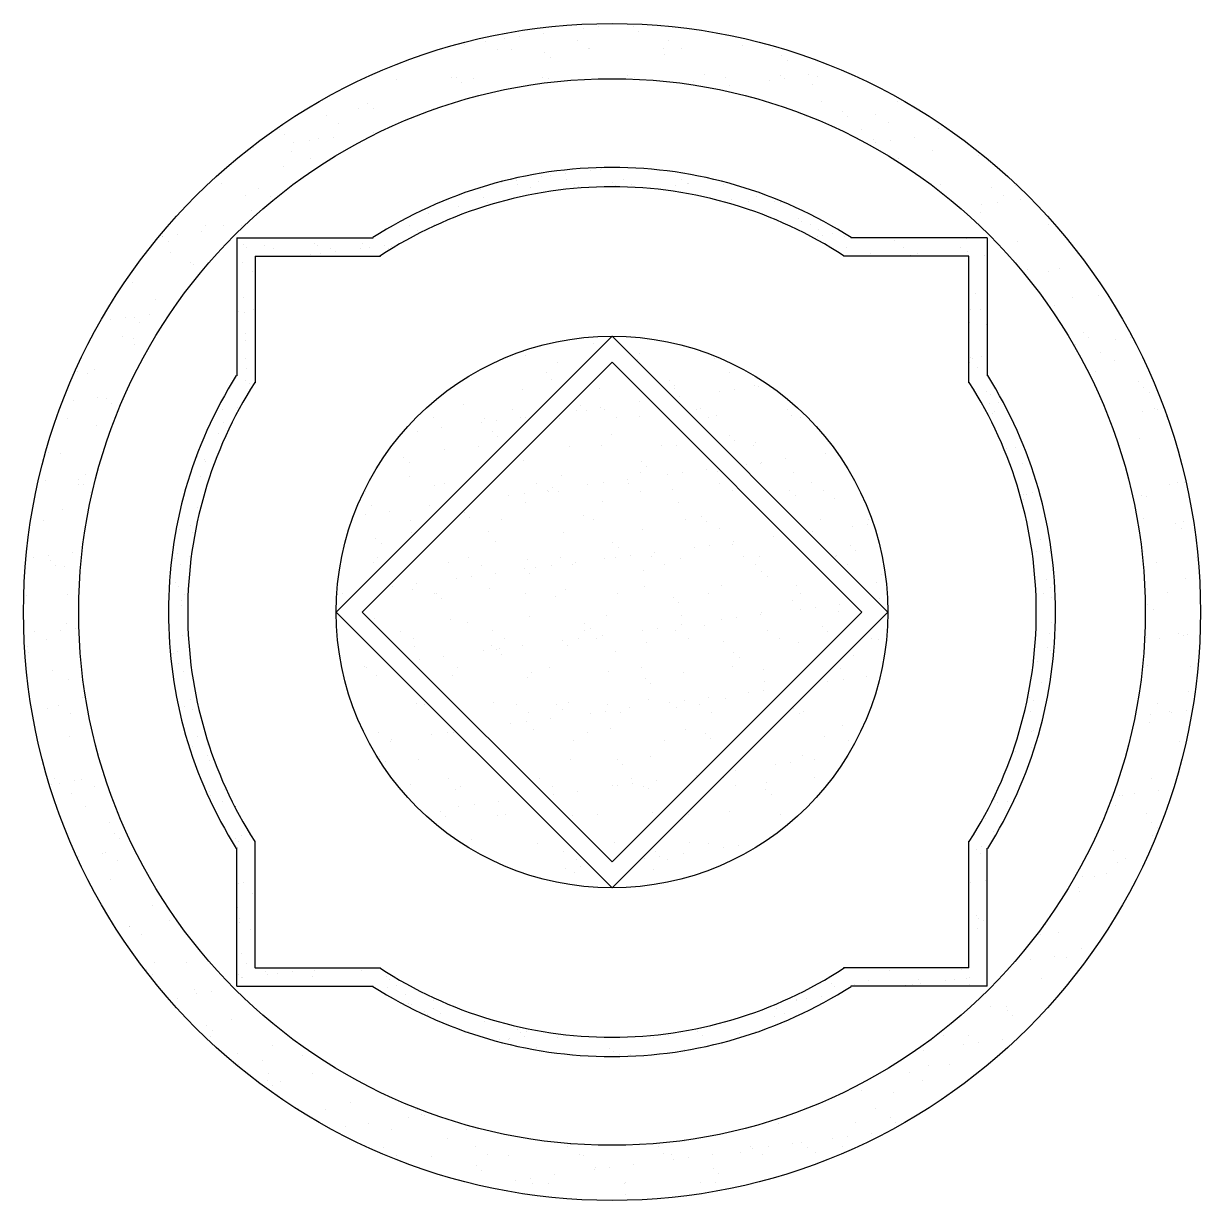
# Model space of a CAD drawing. Extents: x -42728 to 99010, y -18674 to 47645.
# Drawn here: x 69469 to 70429, y 6713 to 7673 of the extents above; entities that cross this region are included whole.
import ezdxf

# ---------------------------------------------------------------- set-up
doc = ezdxf.new("R2010")
doc.units = 0
doc.header["$LTSCALE"] = 100
doc.header["$MEASUREMENT"] = 0
doc.layers.get('0').update_dxf_attribs({"linetype": 'CONTINUOUS'})
doc.layers.add('00-ELE', color=2, linetype='CONTINUOUS')
doc.layers.add('3', color=4, linetype='CONTINUOUS')

# ---------------------------------------------------------------- blocks, each defined once
blk = doc.blocks.new('*X1335')
at = {"color": 0}
for p, q in [((9664.8, 24704.2), (9664.8, 24704.2)), ((9690.8, 24707.6), (9690.8, 24707.6)), ((9731.5, 24713), (9731.5, 24713)), ((9799.4, 24721.9), (9799.4, 24721.9)), ((9825.4, 24725.4), (9825.4, 24725.4)), ((9830.2, 24726.9), (9830.2, 24726.9)), ((9556.2, 24689.9), (9556.2, 24689.9)), ((9596.9, 24695.3), (9596.9, 24695.3)), ((9599.3, 24683.9), (9599.3, 24683.9)), ((9634.9, 24675.7), (9634.9, 24675.7)), ((9658.7, 24691.7), (9658.7, 24691.7)), ((9734, 24697.7), (9734, 24697.7)), ((9755.1, 24684.2), (9755.1, 24684.2)), ((9765.7, 24677.4), (9765.7, 24677.4)), ((9858.7, 24690), (9858.7, 24690)), ((9867.9, 24681.6), (9867.9, 24681.6)), ((9889.7, 24697.9), (9889.7, 24697.9)), ((9893.7, 24676.8), (9893.7, 24676.8)), ((9910.8, 24684.5), (9910.8, 24684.5)), ((10028.7, 24681.7), (10028.7, 24681.7)), ((10045.4, 24698.2), (10045.4, 24698.2)), ((10061.7, 24685.6), (10061.7, 24685.6)), ((10066.5, 24684.8), (10066.5, 24684.8)), ((10159.6, 24683.3), (10159.6, 24683.3)), ((9499.8, 24670.9), (9499.8, 24670.9)), ((9508.3, 24647.9), (9508.3, 24647.9)), ((10181.3, 24642.8), (10181.3, 24642.8)), ((10249.2, 24651.7), (10249.2, 24651.7)), ((9439.5, 24624.6), (9439.5, 24624.6)), ((9519.5, 24635.3), (9519.5, 24635.3)), ((10227.2, 24636.5), (10227.2, 24636.5)), ((10298.1, 24636.7), (10298.1, 24636.7)), ((10314.5, 24635.6), (10314.5, 24635.6)), ((9358, 24604), (9358, 24604)), ((10364.3, 24590), (10364.3, 24590)), ((10373.5, 24581.5), (10373.5, 24581.5)), ((9307.2, 24571.6), (9307.2, 24571.6)), ((9328.3, 24558.2), (9328.3, 24558.2)), ((9375.1, 24575.2), (9375.1, 24575.2)), ((10397.2, 24573.6), (10397.2, 24573.6)), ((10418.3, 24560.2), (10418.3, 24560.2)), ((10429.9, 24546), (10429.9, 24546)), ((10456, 24549.5), (10456, 24549.5)), ((8854.4, 24520.6), (8854.4, 24520.6)), ((8863.6, 24512.2), (8863.6, 24512.2)), ((8913.8, 24517.5), (8913.8, 24517.5)), ((9048.9, 24522.4), (9048.9, 24522.4)), ((9057.4, 24516.2), (9057.4, 24516.2)), ((9179.7, 24524), (9179.7, 24524)), ((9198.6, 24513.4), (9198.6, 24513.4)), ((9239.2, 24518.7), (9239.2, 24518.7)), ((9257.5, 24514.5), (9257.5, 24514.5)), ((10417, 24541.7), (10417, 24541.7)), ((10489.1, 24541.2), (10489.1, 24541.2)), ((10626.3, 24531.5), (10626.3, 24531.5)), ((10649.9, 24512.1), (10649.9, 24512.1)), ((10805.6, 24512.4), (10805.6, 24512.4)), ((10820.1, 24535.5), (10820.1, 24535.5)), ((8937.1, 24509), (8937.1, 24509)), ((9037.9, 24492.2), (9037.9, 24492.2)), ((9064, 24495.6), (9064, 24495.6)), ((9092.8, 24509.3), (9092.8, 24509.3)), ((9104.6, 24501), (9104.6, 24501)), ((9172.5, 24509.9), (9172.5, 24509.9)), ((9248.5, 24509.5), (9248.5, 24509.5)), ((10494.2, 24511.8), (10494.2, 24511.8)), ((10559.7, 24496.6), (10559.7, 24496.6)), ((10669.8, 24491.6), (10669.8, 24491.6)), ((10687.6, 24496), (10687.6, 24496)), ((10822.7, 24500.8), (10822.7, 24500.8)), ((10869.9, 24489.9), (10869.9, 24489.9)), ((8853.5, 24471.2), (8853.5, 24471.2)), ((8880.5, 24445.6), (8880.5, 24445.6)), ((10846, 24387.2), (10846, 24387.2)), ((8856.7, 24374.9), (8856.7, 24374.9)), ((8840.9, 24336.8), (8840.9, 24336.8)), ((8859.3, 24334.5), (8859.3, 24334.5)), ((8881.5, 24342.2), (8881.5, 24342.2)), ((10831.3, 24343.7), (10831.3, 24343.7)), ((10858, 24343.5), (10858, 24343.5)), ((10829, 24308.1), (10829, 24308.1)), ((10874.8, 24303.8), (10874.8, 24303.8)), ((8859.8, 24278.5), (8859.8, 24278.5)), ((8862.2, 24258.3), (8862.2, 24258.3)), ((8861, 24210), (8861, 24210)), ((10829.7, 24198.5), (10829.7, 24198.5)), ((10832.1, 24211.8), (10832.1, 24211.8)), ((10837.4, 24211.3), (10837.4, 24211.3)), ((10863.4, 24214.7), (10863.4, 24214.7)), ((8863, 24182.2), (8863, 24182.2)), ((10850.8, 24185.1), (10850.8, 24185.1)), ((8861.2, 24151.1), (8861.2, 24151.1)), ((8870.5, 24142.7), (8870.5, 24142.7)), ((10876.7, 24120.4), (10876.7, 24120.4)), ((10885.9, 24112), (10885.9, 24112)), ((8798.5, 24072.3), (8798.5, 24072.3)), ((8839.2, 24077.7), (8839.2, 24077.7)), ((10883.5, 24087.9), (10883.5, 24087.9)), ((10898.7, 24065.4), (10898.7, 24065.4)), ((10909.5, 24091.3), (10909.5, 24091.3)), ((10929.4, 24072.1), (10929.4, 24072.1)), ((8801.7, 24036.4), (8801.7, 24036.4)), ((10891.2, 24059.9), (10891.2, 24059.9)), ((8787.2, 24007.6), (8787.2, 24007.6)), ((8730.6, 23944.2), (8730.6, 23944.2)), ((8750.7, 23936.6), (8750.7, 23936.6)), ((10929.6, 23964.5), (10929.6, 23964.5)), ((10955.6, 23967.9), (10955.6, 23967.9)), ((8751.7, 23930.7), (8751.7, 23930.7)), ((10972.4, 23924.5), (10972.4, 23924.5)), ((8737.4, 23888.3), (8737.4, 23888.3)), ((10975.7, 23841.1), (10975.7, 23841.1)), ((10984.1, 23840.4), (10984.1, 23840.4)), ((11001.7, 23844.6), (11001.7, 23844.6)), ((10975.6, 23828.1), (10975.6, 23828.1)), ((8730.1, 23804.4), (8730.1, 23804.4)), ((8680.2, 23745.7), (8680.2, 23745.7)), ((8712.3, 23756.9), (8712.3, 23756.9)), ((8717.8, 23737.8), (8717.8, 23737.8)), ((11021.8, 23717.7), (11021.8, 23717.7)), ((8676.7, 23680), (8676.7, 23680)), ((11012.3, 23684.3), (11012.3, 23684.3)), ((11046.3, 23684.9), (11046.3, 23684.9)), ((8667.6, 23666.7), (8667.6, 23666.7)), ((8683.4, 23649.4), (8683.4, 23649.4)), ((8708.3, 23672.1), (8708.3, 23672.1)), ((8669.9, 23600), (8669.9, 23600)), ((8679.2, 23591.5), (8679.2, 23591.5)), ((11038.7, 23608.7), (11038.7, 23608.7)), ((11049.5, 23588.5), (11049.5, 23588.5)), ((8686.5, 23553), (8686.5, 23553)), ((8696, 23568.3), (8696, 23568.3)), ((11031.6, 23572.5), (11031.6, 23572.5)), ((11052.7, 23559.1), (11052.7, 23559.1)), ((8687.7, 23539.9), (8687.7, 23539.9)), ((11052.6, 23492.2), (11052.6, 23492.2)), ((8689.7, 23456.7), (8689.7, 23456.7)), ((11046.1, 23462), (11046.1, 23462)), ((11040.7, 23425.3), (11040.7, 23425.3)), ((8665.9, 23407.6), (8665.9, 23407.6)), ((8674.8, 23413.9), (8674.8, 23413.9)), ((11049.9, 23416.9), (11049.9, 23416.9)), ((11055.8, 23395.9), (11055.8, 23395.9)), ((8677.7, 23381), (8677.7, 23381)), ((8692.8, 23360.3), (8692.8, 23360.3)), ((11013.3, 23385.2), (11013.3, 23385.2)), ((11025.5, 23329.9), (11025.5, 23329.9)), ((8712, 23284.2), (8712, 23284.2)), ((10992.9, 23287.6), (10992.9, 23287.6)), ((11002.1, 23279.1), (11002.1, 23279.1)), ((8696, 23264), (8696, 23264)), ((8718.1, 23255.8), (8718.1, 23255.8)), ((10994.5, 23250.1), (10994.5, 23250.1)), ((8729.5, 23182.2), (8729.5, 23182.2)), ((10997.1, 23196.6), (10997.1, 23196.6)), ((11003.7, 23197.5), (11003.7, 23197.5)), ((8717.4, 23155.5), (8717.4, 23155.5)), ((8758.1, 23160.8), (8758.1, 23160.8)), ((10954.2, 23141.3), (10954.2, 23141.3)), ((10997.6, 23153.7), (10997.6, 23153.7)), ((8758.5, 23130.6), (8758.5, 23130.6)), ((8762.6, 23117.6), (8762.6, 23117.6)), ((10915.2, 23056.4), (10915.2, 23056.4)), ((8763.5, 23032.1), (8763.5, 23032.1)), ((8765.7, 23021.2), (8765.7, 23021.2)), ((8804.2, 23037.4), (8804.2, 23037.4)), ((10897.2, 23012), (10897.2, 23012)), ((8798.8, 23005.4), (8798.8, 23005.4)), ((8836.3, 22976.6), (8836.3, 22976.6)), ((10906.4, 23003.5), (10906.4, 23003.5)), ((10933.3, 23005.6), (10933.3, 23005.6)), ((10873.1, 22959.4), (10873.1, 22959.4)), ((8850.3, 22914), (8850.3, 22914)), ((10894.6, 22924.3), (10894.6, 22924.3)), ((8833.9, 22904.9), (8833.9, 22904.9)), ((8839.2, 22880.2), (8839.2, 22880.2)), ((8839.4, 22880.3), (8839.4, 22880.3)), ((8843.1, 22896.4), (8843.1, 22896.4)), ((10863.4, 22883.9), (10863.4, 22883.9)), ((8886.6, 22856.6), (8886.6, 22856.6)), ((10849.4, 22874.2), (10849.4, 22874.2)), ((10858.6, 22865.7), (10858.6, 22865.7)), ((10876.2, 22863), (10876.2, 22863)), ((8855.7, 22785.3), (8855.7, 22785.3)), ((10827.9, 22807), (10827.9, 22807)), ((10832.2, 22786.6), (10832.2, 22786.6)), ((10872.8, 22791.9), (10872.8, 22791.9)), ((8842.6, 22784), (8842.6, 22784)), ((8879.6, 22755), (8879.6, 22755)), ((8838.8, 22718.8), (8838.8, 22718.8)), ((10847.2, 22695.2), (10847.2, 22695.2)), ((10854.3, 22688.1), (10854.3, 22688.1)), ((8844.1, 22678.1), (8844.1, 22678.1)), ((8845.7, 22687.6), (8845.7, 22687.6)), ((8875.8, 22658.5), (8875.8, 22658.5)), ((10852.3, 22659.8), (10852.3, 22659.8)), ((10868.3, 22681.8), (10868.3, 22681.8)), ((8848.9, 22591.3), (8848.9, 22591.3)), ((8863.4, 22566.3), (8863.4, 22566.3)), ((8840.7, 22535.4), (8840.7, 22535.4)), ((8884.5, 22552.9), (8884.5, 22552.9)), ((8916.5, 22544.4), (8916.5, 22544.4)), ((8921.9, 22535.1), (8921.9, 22535.1)), ((8947.9, 22538.5), (8947.9, 22538.5)), ((8988.6, 22543.9), (8988.6, 22543.9)), ((9040.2, 22553.2), (9040.2, 22553.2)), ((9043.8, 22531), (9043.8, 22531)), ((9047.4, 22546.1), (9047.4, 22546.1)), ((9056.5, 22552.8), (9056.5, 22552.8)), ((9175.3, 22545.5), (9175.3, 22545.5)), ((9195.9, 22553.5), (9195.9, 22553.5)), ((9243.8, 22529.3), (9243.8, 22529.3)), ((10612.6, 22546.3), (10612.6, 22546.3)), ((10806.4, 22550.3), (10806.4, 22550.3)), ((8850, 22526.9), (8850, 22526.9)), ((8854, 22526.1), (8854, 22526.1)), ((8960.4, 22504.6), (8960.4, 22504.6)), ((9116.1, 22504.8), (9116.1, 22504.8)), ((9245.9, 22500.9), (9245.9, 22500.9)), ((9253.1, 22520.8), (9253.1, 22520.8)), ((9271.8, 22505.1), (9271.8, 22505.1)), ((10453.1, 22510.8), (10453.1, 22510.8)), ((10462.3, 22502.4), (10462.3, 22502.4)), ((10517.4, 22507.4), (10517.4, 22507.4)), ((10555.3, 22518), (10555.3, 22518)), ((10655.2, 22504.4), (10655.2, 22504.4)), ((10656.1, 22506.4), (10656.1, 22506.4)), ((10673.2, 22507.7), (10673.2, 22507.7)), ((10690.3, 22522.9), (10690.3, 22522.9)), ((10695.8, 22509.7), (10695.8, 22509.7)), ((10763.8, 22518.7), (10763.8, 22518.7)), ((10789.8, 22522.1), (10789.8, 22522.1)), ((10821.2, 22524.5), (10821.2, 22524.5)), ((10828.9, 22508), (10828.9, 22508)), ((10830.4, 22527.4), (10830.4, 22527.4)), ((10856.2, 22504.7), (10856.2, 22504.7)), ((9296.5, 22480.9), (9296.5, 22480.9)), ((9371.8, 22464.9), (9371.8, 22464.9)), ((10359.9, 22466.9), (10359.9, 22466.9)), ((10360, 22465.5), (10360, 22465.5)), ((10386, 22468.9), (10386, 22468.9)), ((10426.7, 22474.3), (10426.7, 22474.3)), ((9303.9, 22455.9), (9303.9, 22455.9)), ((9313.5, 22454), (9313.5, 22454)), ((9346.3, 22435.3), (9346.3, 22435.3)), ((9370.9, 22442), (9370.9, 22442)), ((10305.1, 22443.7), (10305.1, 22443.7)), ((9355.5, 22426.9), (9355.5, 22426.9)), ((9392, 22428.6), (9392, 22428.6)), ((9512, 22408.8), (9512, 22408.8)), ((10299.6, 22420.6), (10299.6, 22420.6)), ((10326.2, 22430.3), (10326.2, 22430.3)), ((9467.9, 22380.2), (9467.9, 22380.2)), ((9599.1, 22385.3), (9599.1, 22385.3)), ((9608.3, 22376.9), (9608.3, 22376.9)), ((9623.6, 22380.5), (9623.6, 22380.5)), ((9687.1, 22376.9), (9687.1, 22376.9)), ((10011.4, 22370.7), (10011.4, 22370.7)), ((10090.7, 22381.3), (10090.7, 22381.3)), ((10104.3, 22369.5), (10104.3, 22369.5)), ((10205.2, 22374.8), (10205.2, 22374.8)), ((10246.4, 22381.6), (10246.4, 22381.6)), ((9552.5, 22359.2), (9552.5, 22359.2)), ((9575.4, 22358.7), (9575.4, 22358.7)), ((9578.5, 22362.6), (9578.5, 22362.6)), ((9619.1, 22368), (9619.1, 22368)), ((9651.8, 22337), (9651.8, 22337)), ((9710.5, 22363.6), (9710.5, 22363.6)), ((9969.2, 22364.6), (9969.2, 22364.6)), ((9851.9, 22335.3), (9851.9, 22335.3)), ((9861.1, 22326.9), (9861.1, 22326.9)), ((9878.4, 22317.6), (9878.4, 22317.6)), ((9909, 22318.3), (9909, 22318.3)), ((10054.9, 22330.9), (10054.9, 22330.9))]:
    blk.add_line(p, q, dxfattribs=at)
blk = doc.blocks.new('*X1332')
at = {"color": 0}
for p, q in [((9671.4, 25093.4), (9671.4, 25093.4)), ((9780.1, 25107.8), (9780.1, 25107.8)), ((9821.7, 25113.2), (9821.7, 25113.2)), ((9914.7, 25113.4), (9914.7, 25113.4)), ((9929.5, 25099.9), (9929.5, 25099.9)), ((9456, 25065.1), (9456, 25065.1)), ((9513.6, 25073.2), (9513.6, 25073.2)), ((9564.7, 25079.4), (9564.7, 25079.4)), ((9606.3, 25084.9), (9606.3, 25084.9)), ((9762.8, 25073.6), (9762.8, 25073.6)), ((10011.9, 25074.1), (10011.9, 25074.1)), ((10213.3, 25060.4), (10213.3, 25060.4)), ((9367.1, 25043.1), (9367.1, 25043.1)), ((9547.4, 25051.7), (9547.4, 25051.7)), ((9583.2, 25050.9), (9583.2, 25050.9)), ((9674.3, 25043.2), (9674.3, 25043.2)), ((9689, 25029.7), (9689, 25029.7)), ((9792.6, 25053.6), (9792.6, 25053.6)), ((9796.5, 25052.1), (9796.5, 25052.1)), ((9997.3, 25052.6), (9997.3, 25052.6)), ((9999.1, 25036.1), (9999.1, 25036.1)), ((10045.6, 25052.6), (10045.6, 25052.6)), ((10294.8, 25053), (10294.8, 25053)), ((10319.2, 25033.4), (10319.2, 25033.4)), ((10333.9, 25019.8), (10333.9, 25019.8)), ((9270.7, 24969.1), (9270.7, 24969.1)), ((9419.7, 24973.8), (9419.7, 24973.8)), ((9433.8, 24973), (9433.8, 24973)), ((9480.1, 24971.7), (9480.1, 24971.7)), ((9668.8, 24974.3), (9668.8, 24974.3)), ((9684.7, 24970.8), (9684.7, 24970.8)), ((9900.8, 24978.6), (9900.8, 24978.6)), ((9918, 24974.8), (9918, 24974.8)), ((10078.7, 24963.1), (10078.7, 24963.1)), ((10110.2, 24981.2), (10110.2, 24981.2)), ((10167.1, 24975.2), (10167.1, 24975.2)), ((10284.5, 24967), (10284.5, 24967)), ((10314.8, 24980.2), (10314.8, 24980.2)), ((10326.1, 24972.5), (10326.1, 24972.5)), ((10391.2, 24981.1), (10391.2, 24981.1)), ((10416.2, 24975.7), (10416.2, 24975.7)), ((9448.5, 24959.5), (9448.5, 24959.5)), ((10175.8, 24952.7), (10175.8, 24952.7)), ((10403.5, 24956.1), (10403.5, 24956.1)), ((9193.3, 24902.8), (9193.3, 24902.8)), ((10427.8, 24908.9), (10427.8, 24908.9)), ((10632.4, 24907.9), (10632.4, 24907.9)), ((9080, 24871.9), (9080, 24871.9)), ((9167.5, 24889.9), (9167.5, 24889.9)), ((9208, 24889.2), (9208, 24889.2)), ((9329.1, 24872.4), (9329.1, 24872.4)), ((9372.2, 24889), (9372.2, 24889)), ((10483.2, 24883.1), (10483.2, 24883.1)), ((10497.9, 24869.6), (10497.9, 24869.6)), ((10574.8, 24874.6), (10574.8, 24874.6)), ((8952.8, 24832.5), (8952.8, 24832.5)), ((9113.7, 24850.4), (9113.7, 24850.4)), ((10536, 24833.9), (10536, 24833.9)), ((10608.5, 24853.2), (10608.5, 24853.2)), ((10745.4, 24836.6), (10745.4, 24836.6)), ((8967.5, 24819), (8967.5, 24819)), ((9034.1, 24802.4), (9034.1, 24802.4)), ((9059.6, 24807.1), (9059.6, 24807.1)), ((9099.1, 24811), (9099.1, 24811)), ((9207.8, 24825.3), (9207.8, 24825.3)), ((10567.5, 24805.8), (10567.5, 24805.8)), ((10615.2, 24803.4), (10615.2, 24803.4)), ((10680.3, 24812), (10680.3, 24812)), ((8883.8, 24782.6), (8883.8, 24782.6)), ((8986, 24772.6), (8986, 24772.6)), ((8992.4, 24796.9), (8992.4, 24796.9)), ((10573.6, 24798), (10573.6, 24798)), ((10730, 24775.8), (10730, 24775.8)), ((9037.1, 24755.3), (9037.1, 24755.3)), ((10637.5, 24753.8), (10637.5, 24753.8)), ((10853.5, 24761.5), (10853.5, 24761.5)), ((8963.2, 24733.1), (8963.2, 24733.1)), ((8796.6, 24685), (8796.6, 24685)), ((10750.4, 24682.4), (10750.4, 24682.4)), ((10888.5, 24674.8), (10888.5, 24674.8)), ((10955, 24681.4), (10955, 24681.4)), ((8860, 24654), (8860, 24654)), ((8895.5, 24671.2), (8895.5, 24671.2)), ((8929.2, 24649.7), (8929.2, 24649.7)), ((10922.3, 24653.3), (10922.3, 24653.3)), ((10969.4, 24642.9), (10969.4, 24642.9)), ((8876.3, 24612.1), (8876.3, 24612.1)), ((10862.7, 24628.9), (10862.7, 24628.9)), ((10904.3, 24634.4), (10904.3, 24634.4)), ((10858.6, 24607.4), (10858.6, 24607.4)), ((8677.2, 24548.3), (8677.2, 24548.3)), ((8742.2, 24556.9), (8742.2, 24556.9)), ((8752.1, 24571.2), (8752.1, 24571.2)), ((8801.5, 24571.8), (8801.5, 24571.8)), ((8850.9, 24571.2), (8850.9, 24571.2)), ((11043.7, 24575.9), (11043.7, 24575.9)), ((8635.5, 24542.8), (8635.5, 24542.8)), ((8635.8, 24541.9), (8635.8, 24541.9)), ((8650.5, 24528.4), (8650.5, 24528.4)), ((10960.1, 24527.3), (10960.1, 24527.3)), ((8655.7, 24497.2), (8655.7, 24497.2)), ((8710.9, 24470.4), (8710.9, 24470.4)), ((8720.1, 24464.6), (8720.1, 24464.6)), ((10953.1, 24474.4), (10953.1, 24474.4)), ((10986.9, 24453), (10986.9, 24453)), ((11073, 24455.9), (11073, 24455.9)), ((11151.8, 24459.8), (11151.8, 24459.8)), ((8552.5, 24418), (8552.5, 24418)), ((11043.1, 24445.5), (11043.1, 24445.5)), ((8617, 24371.1), (8617, 24371.1)), ((11059.4, 24355.1), (11059.4, 24355.1)), ((11108.3, 24375.6), (11108.3, 24375.6)), ((11181.2, 24380.9), (11181.2, 24380.9)), ((8535.6, 24322.5), (8535.6, 24322.5)), ((8559.3, 24321.4), (8559.3, 24321.4)), ((8600.6, 24331.1), (8600.6, 24331.1)), ((8660.7, 24343), (8660.7, 24343)), ((8493.9, 24317), (8493.9, 24317)), ((8574, 24307.9), (8574, 24307.9)), ((8526.4, 24269.6), (8526.4, 24269.6)), ((8557.6, 24263.9), (8557.6, 24263.9)), ((11139.1, 24282.1), (11139.1, 24282.1)), ((11153.8, 24268.6), (11153.8, 24268.6)), ((11225.6, 24262.4), (11225.6, 24262.4)), ((11266.9, 24274.6), (11266.9, 24274.6)), ((11267.2, 24267.9), (11267.2, 24267.9)), ((8560.2, 24248.1), (8560.2, 24248.1)), ((11116.9, 24248.1), (11116.9, 24248.1)), ((11186.2, 24226.8), (11186.2, 24226.8)), ((11223.4, 24204.8), (11223.4, 24204.8)), ((8403.1, 24173.9), (8403.1, 24173.9)), ((8432.5, 24170.3), (8432.5, 24170.3)), ((8449.7, 24181.1), (8449.7, 24181.1)), ((11172.9, 24175.3), (11172.9, 24175.3)), ((11287.7, 24146.6), (11287.7, 24146.6)), ((11303, 24131.9), (11303, 24131.9)), ((8394, 24096.7), (8394, 24096.7)), ((8459, 24105.3), (8459, 24105.3)), ((8482.7, 24100.9), (8482.7, 24100.9)), ((11317.8, 24118.3), (11317.8, 24118.3)), ((8497.5, 24087.4), (8497.5, 24087.4)), ((11299.3, 24065), (11299.3, 24065)), ((11331.5, 24074.2), (11331.5, 24074.2)), ((11341, 24070.5), (11341, 24070.5)), ((8375.6, 24047.3), (8375.6, 24047.3)), ((11365.2, 24052.7), (11365.2, 24052.7)), ((8454.7, 24026.9), (8454.7, 24026.9)), ((11237.5, 23974.9), (11237.5, 23974.9)), ((11292.8, 23992.5), (11292.8, 23992.5)), ((8326.6, 23953.4), (8326.6, 23953.4)), ((8358.2, 23952.9), (8358.2, 23952.9)), ((11405.7, 23921.1), (11405.7, 23921.1)), ((8317.5, 23879.5), (8317.5, 23879.5)), ((8406.2, 23880.5), (8406.2, 23880.5)), ((8426.1, 23893.8), (8426.1, 23893.8)), ((11396.1, 23873.9), (11396.1, 23873.9)), ((11414.7, 23873), (11414.7, 23873)), ((8406.5, 23868.5), (8406.5, 23868.5)), ((8421, 23867), (8421, 23867)), ((8440.3, 23847), (8440.3, 23847)), ((11373.1, 23867.6), (11373.1, 23867.6)), ((11297.8, 23838.4), (11297.8, 23838.4)), ((11310.8, 23834.1), (11310.8, 23834.1)), ((8363.3, 23798.8), (8363.3, 23798.8)), ((8312.6, 23769.2), (8312.6, 23769.2)), ((11302.1, 23774.6), (11302.1, 23774.6)), ((11390.5, 23761.1), (11390.5, 23761.1)), ((11405.2, 23747.6), (11405.2, 23747.6)), ((11410.8, 23767), (11410.8, 23767)), ((8391.2, 23682.1), (8391.2, 23682.1)), ((11302.9, 23684.2), (11302.9, 23684.2)), ((8284.5, 23668.1), (8284.5, 23668.1)), ((8326.2, 23673.6), (8326.2, 23673.6)), ((8329.7, 23660), (8329.7, 23660)), ((11338.2, 23655.8), (11338.2, 23655.8)), ((11446.8, 23670.1), (11446.8, 23670.1)), ((8344.4, 23646.5), (8344.4, 23646.5)), ((8368.3, 23644.6), (8368.3, 23644.6)), ((11415.8, 23612.9), (11415.8, 23612.9)), ((8265.2, 23565.5), (8265.2, 23565.5)), ((8377.2, 23568.8), (8377.2, 23568.8)), ((11366.8, 23574.3), (11366.8, 23574.3)), ((11307.9, 23530.1), (11307.9, 23530.1)), ((11314, 23540.7), (11314, 23540.7)), ((11328.7, 23527.2), (11328.7, 23527.2)), ((8373.3, 23490.5), (8373.3, 23490.5)), ((8286.6, 23467.4), (8286.6, 23467.4)), ((8358.3, 23470.7), (8358.3, 23470.7)), ((8399.9, 23476.1), (8399.9, 23476.1)), ((11398.3, 23463.4), (11398.3, 23463.4)), ((11411.9, 23458.4), (11411.9, 23458.4)), ((11420.8, 23458.7), (11420.8, 23458.7)), ((8267.9, 23426), (8267.9, 23426)), ((8320.3, 23445.9), (8320.3, 23445.9)), ((11309.9, 23451.3), (11309.9, 23451.3)), ((11346.9, 23449.8), (11346.9, 23449.8)), ((8270.2, 23411.3), (8270.2, 23411.3)), ((8337.5, 23362.2), (8337.5, 23362.2)), ((11312.9, 23375.9), (11312.9, 23375.9)), ((11431.4, 23373.9), (11431.4, 23373.9)), ((8378.4, 23336.3), (8378.4, 23336.3)), ((11425.9, 23304.6), (11425.9, 23304.6)), ((8351.2, 23267), (8351.2, 23267)), ((8417.1, 23289.3), (8417.1, 23289.3)), ((11340.8, 23272.5), (11340.8, 23272.5)), ((8323.4, 23258.9), (8323.4, 23258.9)), ((8385, 23245.6), (8385, 23245.6)), ((11321.8, 23242.9), (11321.8, 23242.9)), ((11374.5, 23251), (11374.5, 23251)), ((11379, 23246.9), (11379, 23246.9)), ((11420.7, 23252.4), (11420.7, 23252.4)), ((11318, 23221.8), (11318, 23221.8)), ((8383.4, 23182.2), (8383.4, 23182.2)), ((11401.4, 23170), (11401.4, 23170)), ((8332.1, 23052.9), (8332.1, 23052.9)), ((8340.6, 23068.8), (8340.6, 23068.8)), ((8355.4, 23055.3), (8355.4, 23055.3)), ((8397.1, 23061.5), (8397.1, 23061.5)), ((8415.8, 23066.7), (8415.8, 23066.7)), ((8449.6, 23045.2), (8449.6, 23045.2)), ((11323, 23067.6), (11323, 23067.6)), ((8388.5, 23028), (8388.5, 23028)), ((11237.4, 23021.2), (11237.4, 23021.2)), ((11245.3, 23022.5), (11245.3, 23022.5)), ((11279.1, 23026.7), (11279.1, 23026.7)), ((11344.1, 23035.2), (11344.1, 23035.2)), ((8425, 22991.5), (8425, 22991.5)), ((11226.6, 22993.6), (11226.6, 22993.6)), ((8490, 22947.9), (8490, 22947.9)), ((11311.5, 22972.8), (11311.5, 22972.8)), ((11324.9, 22949.5), (11324.9, 22949.5)), ((8504.6, 22918.6), (8504.6, 22918.6)), ((11328.1, 22913.5), (11328.1, 22913.5)), ((11339.6, 22936), (11339.6, 22936)), ((8519.3, 22905.1), (8519.3, 22905.1)), ((8405.9, 22855.5), (8405.9, 22855.5)), ((8470.9, 22864.1), (8470.9, 22864.1)), ((8480.4, 22866.4), (8480.4, 22866.4)), ((11220.9, 22871.4), (11220.9, 22871.4)), ((11254.6, 22849.9), (11254.6, 22849.9)), ((8514.2, 22844.9), (8514.2, 22844.9)), ((11231.6, 22839.5), (11231.6, 22839.5)), ((8495, 22793.8), (8495, 22793.8)), ((11137.5, 22800.9), (11137.5, 22800.9)), ((11168.7, 22802), (11168.7, 22802)), ((11202.5, 22809.4), (11202.5, 22809.4)), ((11126.9, 22772.1), (11126.9, 22772.1)), ((11128.5, 22760.3), (11128.5, 22760.3)), ((8608, 22722.4), (8608, 22722.4)), ((8544.7, 22666.7), (8544.7, 22666.7)), ((8545, 22666.1), (8545, 22666.1)), ((8653.3, 22681), (8653.3, 22681)), ((11036.4, 22670.6), (11036.4, 22670.6)), ((8578.8, 22644.6), (8578.8, 22644.6)), ((11022.6, 22645.3), (11022.6, 22645.3)), ((11070.1, 22649.1), (11070.1, 22649.1)), ((11133.5, 22606.2), (11133.5, 22606.2)), ((8613, 22568.3), (8613, 22568.3)), ((8700.2, 22567.2), (8700.2, 22567.2)), ((10954.3, 22569.6), (10954.3, 22569.6)), ((10995.9, 22575.1), (10995.9, 22575.1)), ((11060.9, 22583.7), (11060.9, 22583.7)), ((11092.2, 22581.5), (11092.2, 22581.5)), ((8592, 22547.9), (8592, 22547.9)), ((8606.8, 22534.3), (8606.8, 22534.3)), ((11025.6, 22523.4), (11025.6, 22523.4)), ((8676.4, 22470.6), (8676.4, 22470.6)), ((8721.2, 22493.3), (8721.2, 22493.3)), ((8727.1, 22483.5), (8727.1, 22483.5)), ((8768.7, 22489), (8768.7, 22489)), ((8858.8, 22466.2), (8858.8, 22466.2)), ((10885.6, 22448.3), (10885.6, 22448.3)), ((10929.1, 22449.4), (10929.1, 22449.4)), ((10931.4, 22438.3), (10931.4, 22438.3)), ((8822.7, 22413.1), (8822.7, 22413.1)), ((10946.1, 22424.8), (10946.1, 22424.8)), ((8756, 22397.6), (8756, 22397.6)), ((8770.8, 22384.1), (8770.8, 22384.1)), ((10757.9, 22370.5), (10757.9, 22370.5)), ((10826, 22370.2), (10826, 22370.2)), ((8764.8, 22366.9), (8764.8, 22366.9)), ((8935.6, 22341.8), (8935.6, 22341.8)), ((10812.7, 22343.9), (10812.7, 22343.9)), ((10854.3, 22349.3), (10854.3, 22349.3)), ((10919.4, 22357.9), (10919.4, 22357.9)), ((8840.4, 22320.3), (8840.4, 22320.3)), ((9016.2, 22314.5), (9016.2, 22314.5)), ((10704, 22329.5), (10704, 22329.5)), ((8842.5, 22291.6), (8842.5, 22291.6)), ((8907.5, 22300.2), (8907.5, 22300.2)), ((10718.1, 22287.4), (10718.1, 22287.4)), ((10775.2, 22290.8), (10775.2, 22290.8)), ((8920, 22247.3), (8920, 22247.3)), ((8923.4, 22265.9), (8923.4, 22265.9)), ((8957.1, 22244.4), (8957.1, 22244.4)), ((9043.8, 22266.8), (9043.8, 22266.8)), ((10667.3, 22269), (10667.3, 22269)), ((10701.1, 22247.5), (10701.1, 22247.5)), ((8934.7, 22233.8), (8934.7, 22233.8)), ((10534.7, 22220.6), (10534.7, 22220.6)), ((10621.6, 22213.4), (10621.6, 22213.4)), ((9145.3, 22186.7), (9145.3, 22186.7)), ((9004.3, 22170.1), (9004.3, 22170.1)), ((9078.6, 22167), (9078.6, 22167)), ((9305.3, 22145.4), (9305.3, 22145.4)), ((9324.4, 22167.3), (9324.4, 22167.3)), ((9327.7, 22167.4), (9327.7, 22167.4)), ((9339.2, 22153.8), (9339.2, 22153.8)), ((9346.9, 22150.9), (9346.9, 22150.9)), ((10573.4, 22169.7), (10573.4, 22169.7)), ((10614.3, 22147.7), (10614.3, 22147.7)), ((9090, 22117.1), (9090, 22117.1)), ((9131.6, 22122.5), (9131.6, 22122.5)), ((9196.6, 22131.1), (9196.6, 22131.1)), ((9258.2, 22115.3), (9258.2, 22115.3)), ((9462.9, 22114.3), (9462.9, 22114.3)), ((10309.1, 22131.6), (10309.1, 22131.6)), ((10518.5, 22134.3), (10518.5, 22134.3)), ((10629.1, 22134.2), (10629.1, 22134.2)), ((9408.8, 22090), (9408.8, 22090)), ((10053.7, 22080.2), (10053.7, 22080.2)), ((10455.8, 22089.7), (10455.8, 22089.7)), ((10497.4, 22095.2), (10497.4, 22095.2)), ((10562.4, 22103.8), (10562.4, 22103.8)), ((9237.1, 22066), (9237.1, 22066)), ((9486.3, 22066.4), (9486.3, 22066.4)), ((9735.4, 22066.9), (9735.4, 22066.9)), ((9743.7, 22073.8), (9743.7, 22073.8)), ((9984.5, 22067.3), (9984.5, 22067.3)), ((9996.5, 22049.8), (9996.5, 22049.8)), ((10205.9, 22052.4), (10205.9, 22052.4)), ((10233.7, 22067.8), (10233.7, 22067.8)), ((10240.4, 22061.4), (10240.4, 22061.4)), ((10282.1, 22066.9), (10282.1, 22066.9)), ((10347.1, 22075.4), (10347.1, 22075.4)), ((10373.9, 22077.5), (10373.9, 22077.5)), ((10388.6, 22063.9), (10388.6, 22063.9)), ((10410.6, 22051.5), (10410.6, 22051.5)), ((10482.8, 22068.2), (10482.8, 22068.2)), ((9270.9, 22044.5), (9270.9, 22044.5)), ((9366.4, 22040.3), (9366.4, 22040.3)), ((9488.4, 22017.1), (9488.4, 22017.1)), ((9520, 22044.9), (9520, 22044.9)), ((9575.8, 22043), (9575.8, 22043)), ((9769.1, 22045.4), (9769.1, 22045.4)), ((9780.5, 22042), (9780.5, 22042)), ((9916.4, 22018.7), (9916.4, 22018.7)), ((10018.3, 22045.8), (10018.3, 22045.8)), ((10025.1, 22033), (10025.1, 22033)), ((10066.7, 22038.5), (10066.7, 22038.5)), ((10131.8, 22047.1), (10131.8, 22047.1)), ((10267.4, 22046.3), (10267.4, 22046.3)), ((9503.2, 22003.5), (9503.2, 22003.5)), ((9701.1, 21990.4), (9701.1, 21990.4)), ((9809.7, 22004.7), (9809.7, 22004.7)), ((9813.3, 22010), (9813.3, 22010)), ((9851.4, 22010.2), (9851.4, 22010.2)), ((10133.4, 22007.2), (10133.4, 22007.2)), ((10148.1, 21993.7), (10148.1, 21993.7)), ((9594.4, 21976.3), (9594.4, 21976.3)), ((9636, 21981.8), (9636, 21981.8)), ((9641.5, 21967.6), (9641.5, 21967.6)), ((9684, 21968), (9684, 21968)), ((9890.6, 21968), (9890.6, 21968)), ((9893.4, 21970.6), (9893.4, 21970.6)), ((10098, 21969.7), (10098, 21969.7)), ((10139.7, 21968.5), (10139.7, 21968.5)), ((9892.9, 21937), (9892.9, 21937)), ((9907.6, 21923.5), (9907.6, 21923.5))]:
    blk.add_line(p, q, dxfattribs=at)
blk = doc.blocks.new('*X1334')
at = {"color": 0}
for p, q in [((9805.8, 24250.4), (9805.8, 24250.4)), ((9933.5, 24224.5), (9933.5, 24224.5)), ((9623.4, 24218), (9623.4, 24218)), ((9709.9, 24200), (9709.9, 24200)), ((9926, 24207.8), (9926, 24207.8)), ((10135.4, 24210.5), (10135.4, 24210.5)), ((9678.1, 24172.5), (9678.1, 24172.5)), ((10176.4, 24173.4), (10176.4, 24173.4)), ((9693, 24154.2), (9693, 24154.2)), ((10013.1, 24151.5), (10013.1, 24151.5)), ((10027.9, 24138), (10027.9, 24138)), ((10243.6, 24135.5), (10243.6, 24135.5)), ((10255.5, 24134.7), (10255.5, 24134.7)), ((9613.4, 24126), (9613.4, 24126)), ((10027.5, 24127.7), (10027.5, 24127.7)), ((10040.2, 24106.3), (10040.2, 24106.3)), ((10148.8, 24120.6), (10148.8, 24120.6)), ((10190.5, 24126.1), (10190.5, 24126.1)), ((9452.5, 24084), (9452.5, 24084)), ((9587.6, 24071.1), (9587.6, 24071.1)), ((10085.8, 24072), (10085.8, 24072)), ((10097.5, 24074.2), (10097.5, 24074.2)), ((10335, 24072.4), (10335, 24072.4)), ((9372.2, 24049.1), (9372.2, 24049.1)), ((9502.8, 24035.6), (9502.8, 24035.6)), ((9510.3, 24046.9), (9510.3, 24046.9)), ((9544.5, 24041.1), (9544.5, 24041.1)), ((9609.5, 24049.6), (9609.5, 24049.6)), ((9621.3, 24049.6), (9621.3, 24049.6)), ((10119.6, 24050.5), (10119.6, 24050.5)), ((10140.4, 24056.3), (10140.4, 24056.3)), ((10345.1, 24055.4), (10345.1, 24055.4)), ((10368.7, 24050.9), (10368.7, 24050.9)), ((9287.5, 24007.2), (9287.5, 24007.2)), ((9329.1, 24012.7), (9329.1, 24012.7)), ((9394.2, 24021.3), (9394.2, 24021.3)), ((9532.1, 24011.1), (9532.1, 24011.1)), ((10177.1, 24001.2), (10177.1, 24001.2)), ((9493.6, 23971.8), (9493.6, 23971.8)), ((9546.9, 23997.6), (9546.9, 23997.6)), ((10191.8, 23987.7), (10191.8, 23987.7)), ((10241, 23973.1), (10241, 23973.1)), ((10248.6, 23981.3), (10248.6, 23981.3)), ((9291.7, 23940.9), (9291.7, 23940.9)), ((9402.4, 23964.1), (9402.4, 23964.1)), ((10329.3, 23937.3), (10329.3, 23937.3)), ((10438, 23951.6), (10438, 23951.6)), ((9306.4, 23927.3), (9306.4, 23927.3)), ((10222.6, 23923.2), (10222.6, 23923.2)), ((10261.4, 23924), (10261.4, 23924)), ((10264.2, 23928.7), (10264.2, 23928.7)), ((9305.9, 23890.1), (9305.9, 23890.1)), ((10350.1, 23901.2), (10350.1, 23901.2)), ((10399.6, 23872.1), (10399.6, 23872.1)), ((9187.6, 23848.3), (9187.6, 23848.3)), ((9376, 23863.6), (9376, 23863.6)), ((9403, 23870.3), (9403, 23870.3)), ((10341.1, 23851), (10341.1, 23851)), ((10433.3, 23850.6), (10433.3, 23850.6)), ((9202.8, 23810.9), (9202.8, 23810.9)), ((9361.2, 23809.8), (9361.2, 23809.8)), ((10355.8, 23837.5), (10355.8, 23837.5)), ((10463.1, 23829.9), (10463.1, 23829.9)), ((9187.5, 23787), (9187.5, 23787)), ((9252.6, 23795.5), (9252.6, 23795.5)), ((9309.1, 23771), (9309.1, 23771)), ((10425.4, 23773.7), (10425.4, 23773.7)), ((10511.7, 23754.2), (10511.7, 23754.2)), ((10553.4, 23759.6), (10553.4, 23759.6)), ((10554.8, 23773.2), (10554.8, 23773.2)), ((9215.1, 23720.4), (9215.1, 23720.4)), ((9311, 23735.9), (9311, 23735.9)), ((10403, 23739.8), (10403, 23739.8)), ((9229.9, 23706.9), (9229.9, 23706.9)), ((10505, 23700.7), (10505, 23700.7)), ((10519.8, 23687.2), (10519.8, 23687.2)), ((9207.8, 23656.8), (9207.8, 23656.8)), ((9218.5, 23669.5), (9218.5, 23669.5)), ((10464.2, 23671.8), (10464.2, 23671.8)), ((10468.1, 23675.7), (10468.1, 23675.7)), ((10497.9, 23650.3), (10497.9, 23650.3)), ((10589.4, 23623.5), (10589.4, 23623.5)), ((10576.3, 23600.7), (10576.3, 23600.7)), ((9111, 23569.7), (9111, 23569.7)), ((9124.6, 23570.2), (9124.6, 23570.2)), ((10585.5, 23556.7), (10585.5, 23556.7)), ((10562.5, 23450), (10562.5, 23450)), ((10581.3, 23446.6), (10581.3, 23446.6)), ((10512.9, 23403), (10512.9, 23403)), ((9184.8, 23372.3), (9184.8, 23372.3)), ((9189.2, 23369.9), (9189.2, 23369.9)), ((10478.2, 23367.4), (10478.2, 23367.4)), ((9217.9, 23348.5), (9217.9, 23348.5)), ((10443.9, 23331), (10443.9, 23331)), ((10485.5, 23336.4), (10485.5, 23336.4)), ((10550.6, 23345), (10550.6, 23345)), ((9326.1, 23273.5), (9326.1, 23273.5)), ((9347.7, 23268.9), (9347.7, 23268.9)), ((10352, 23259.8), (10352, 23259.8)), ((10366.7, 23246.3), (10366.7, 23246.3)), ((10378, 23249.2), (10378, 23249.2)), ((10483.2, 23213.3), (10483.2, 23213.3)), ((9223, 23194.3), (9223, 23194.3)), ((9253.8, 23169.5), (9253.8, 23169.5)), ((9258.5, 23174.9), (9258.5, 23174.9)), ((9367.2, 23189.2), (9367.2, 23189.2)), ((9408.8, 23194.7), (9408.8, 23194.7)), ((9427.6, 23193.4), (9427.6, 23193.4)), ((10436.3, 23182.5), (10436.3, 23182.5)), ((10499.4, 23171.8), (10499.4, 23171.8)), ((9226.1, 23129.2), (9226.1, 23129.2)), ((9240.8, 23115.7), (9240.8, 23115.7)), ((9331.1, 23119.3), (9331.1, 23119.3)), ((10302.3, 23105.2), (10302.3, 23105.2)), ((10343.9, 23110.7), (10343.9, 23110.7)), ((10375.3, 23130.5), (10375.3, 23130.5)), ((10409, 23119.2), (10409, 23119.2)), ((10193.6, 23090.9), (10193.6, 23090.9)), ((9310.4, 23051.9), (9310.4, 23051.9)), ((9412.4, 23068.5), (9412.4, 23068.5)), ((9446.1, 23047), (9446.1, 23047)), ((10159.7, 23069.9), (10159.7, 23069.9)), ((10193.5, 23048.4), (10193.5, 23048.4)), ((10278.8, 23056.5), (10278.8, 23056.5)), ((10408.9, 23070.3), (10408.9, 23070.3)), ((9432.6, 23039.2), (9432.6, 23039.2)), ((10275.5, 23039.4), (10275.5, 23039.4)), ((10290.2, 23025.8), (10290.2, 23025.8)), ((9390, 22979), (9390, 22979)), ((9440.9, 22991.8), (9440.9, 22991.8)), ((9482.6, 22997.3), (9482.6, 22997.3)), ((9547.6, 23005.8), (9547.6, 23005.8)), ((10175.7, 22977.3), (10175.7, 22977.3)), ((9404.8, 22965.4), (9404.8, 22965.4)), ((9545.6, 22967.9), (9545.6, 22967.9)), ((9567.5, 22969.7), (9567.5, 22969.7)), ((10049.7, 22955.6), (10049.7, 22955.6)), ((10065.8, 22970.6), (10065.8, 22970.6)), ((10314.9, 22971), (10314.9, 22971)), ((9474.4, 22901.7), (9474.4, 22901.7)), ((9653.8, 22892.8), (9653.8, 22892.8)), ((10067.8, 22894.5), (10067.8, 22894.5)), ((10119.3, 22891.8), (10119.3, 22891.8)), ((10202.4, 22884.9), (10202.4, 22884.9)), ((10267.4, 22893.5), (10267.4, 22893.5)), ((9726.1, 22868.7), (9726.1, 22868.7)), ((9945.4, 22851.1), (9945.4, 22851.1)), ((9975.2, 22869.1), (9975.2, 22869.1)), ((9987, 22856.5), (9987, 22856.5)), ((10052.1, 22865.1), (10052.1, 22865.1)), ((10160.7, 22879.4), (10160.7, 22879.4)), ((10224.4, 22869.6), (10224.4, 22869.6)), ((9730, 22822.7), (9730, 22822.7)), ((9759.8, 22847.2), (9759.8, 22847.2)), ((9771.7, 22828.2), (9771.7, 22828.2)), ((9971.3, 22820.5), (9971.3, 22820.5)), ((10009, 22847.6), (10009, 22847.6)), ((9755.3, 22812.7), (9755.3, 22812.7))]:
    blk.add_line(p, q, dxfattribs=at)
blk = doc.blocks.new('*X1333')
at = {"color": 0}
for p, q in [((9822.8, 24128.7), (9822.8, 24128.7)), ((9759.8, 24069.4), (9759.8, 24069.4)), ((9772.6, 24081.3), (9772.6, 24081.3)), ((9787.4, 24067.8), (9787.4, 24067.8)), ((9824.8, 24078), (9824.8, 24078)), ((9836.7, 24071.5), (9836.7, 24071.5)), ((9933.5, 24092.3), (9933.5, 24092.3)), ((9715, 24045.9), (9715, 24045.9)), ((9870.4, 24050), (9870.4, 24050)), ((9931, 24053.7), (9931, 24053.7)), ((9857, 24004), (9857, 24004)), ((9742.7, 23972.2), (9742.7, 23972.2)), ((9827.9, 23974.5), (9827.9, 23974.5)), ((9991.9, 23972.7), (9991.9, 23972.7)), ((10032.5, 23973.6), (10032.5, 23973.6)), ((9616.5, 23933.8), (9616.5, 23933.8)), ((9936.6, 23931), (9936.6, 23931)), ((9951.3, 23917.5), (9951.3, 23917.5)), ((10113.9, 23908.9), (10113.9, 23908.9)), ((9720, 23891.7), (9720, 23891.7)), ((9833.6, 23872), (9833.6, 23872)), ((9898.6, 23880.6), (9898.6, 23880.6)), ((9936.1, 23899.5), (9936.1, 23899.5)), ((10007.3, 23894.9), (10007.3, 23894.9)), ((10048.9, 23900.4), (10048.9, 23900.4)), ((10145.5, 23902.2), (10145.5, 23902.2)), ((9618.2, 23843.7), (9618.2, 23843.7)), ((9652.2, 23870.7), (9652.2, 23870.7)), ((9683.3, 23852.2), (9683.3, 23852.2)), ((9685.9, 23849.3), (9685.9, 23849.3)), ((9696.1, 23860.8), (9696.1, 23860.8)), ((9710.9, 23847.3), (9710.9, 23847.3)), ((9791.9, 23866.5), (9791.9, 23866.5)), ((9901.3, 23871.2), (9901.3, 23871.2)), ((9935, 23849.7), (9935, 23849.7)), ((10020.9, 23853.7), (10020.9, 23853.7)), ((10150.4, 23871.6), (10150.4, 23871.6)), ((10184.2, 23850.2), (10184.2, 23850.2)), ((9576.6, 23838.2), (9576.6, 23838.2)), ((9623.5, 23817.7), (9623.5, 23817.7)), ((9832.9, 23820.4), (9832.9, 23820.4)), ((10037.6, 23819.4), (10037.6, 23819.4)), ((9455.6, 23790.6), (9455.6, 23790.6)), ((9470.4, 23777.1), (9470.4, 23777.1)), ((9780.5, 23783.5), (9780.5, 23783.5)), ((10100.6, 23780.8), (10100.6, 23780.8)), ((9558.2, 23771.4), (9558.2, 23771.4)), ((9807.4, 23771.9), (9807.4, 23771.9)), ((9941.1, 23745.4), (9941.1, 23745.4)), ((10056.5, 23772.3), (10056.5, 23772.3)), ((10115.3, 23767.3), (10115.3, 23767.3)), ((10150.5, 23748.1), (10150.5, 23748.1)), ((9520.4, 23738.6), (9520.4, 23738.6)), ((9540, 23713.3), (9540, 23713.3)), ((9725, 23737.6), (9725, 23737.6)), ((10296.4, 23725.8), (10296.4, 23725.8)), ((9860.1, 23710.6), (9860.1, 23710.6)), ((9874.8, 23697.1), (9874.8, 23697.1)), ((9972.4, 23683.1), (9972.4, 23683.1)), ((10081, 23697.5), (10081, 23697.5)), ((10122.7, 23702.9), (10122.7, 23702.9)), ((10184.9, 23703.5), (10184.9, 23703.5)), ((10187.7, 23711.5), (10187.7, 23711.5)), ((9412.5, 23655.8), (9412.5, 23655.8)), ((9467.7, 23670), (9467.7, 23670)), ((9501.4, 23648.5), (9501.4, 23648.5)), ((9628.6, 23663.6), (9628.6, 23663.6)), ((9716.8, 23670.4), (9716.8, 23670.4)), ((9750.5, 23648.9), (9750.5, 23648.9)), ((9757, 23654.8), (9757, 23654.8)), ((9838, 23666.2), (9838, 23666.2)), ((9865.7, 23669.1), (9865.7, 23669.1)), ((9907.3, 23674.6), (9907.3, 23674.6)), ((9965.9, 23670.9), (9965.9, 23670.9)), ((9999.6, 23649.4), (9999.6, 23649.4)), ((10042.6, 23665.3), (10042.6, 23665.3)), ((10215, 23671.3), (10215, 23671.3)), ((10248.8, 23649.8), (10248.8, 23649.8)), ((10258.7, 23673), (10258.7, 23673)), ((9476.6, 23617.9), (9476.6, 23617.9)), ((9541.7, 23626.4), (9541.7, 23626.4)), ((9619.6, 23640.4), (9619.6, 23640.4)), ((9634.3, 23626.8), (9634.3, 23626.8)), ((9650.3, 23640.8), (9650.3, 23640.8)), ((9692, 23646.2), (9692, 23646.2)), ((9944.4, 23633.3), (9944.4, 23633.3)), ((10264.5, 23630.5), (10264.5, 23630.5)), ((10279.3, 23617), (10279.3, 23617)), ((9261.3, 23589.5), (9261.3, 23589.5)), ((9326.3, 23598.1), (9326.3, 23598.1)), ((9435, 23612.4), (9435, 23612.4)), ((9525.4, 23584.4), (9525.4, 23584.4)), ((9946.1, 23591.2), (9946.1, 23591.2)), ((10155.5, 23593.9), (10155.5, 23593.9)), ((10360.2, 23592.9), (10360.2, 23592.9)), ((9316, 23581.8), (9316, 23581.8)), ((9373.7, 23570.6), (9373.7, 23570.6)), ((9379.1, 23570.1), (9379.1, 23570.1)), ((9393.8, 23556.6), (9393.8, 23556.6)), ((9622.8, 23571.1), (9622.8, 23571.1)), ((9703.9, 23563.1), (9703.9, 23563.1)), ((9730.1, 23583.5), (9730.1, 23583.5)), ((9872, 23571.6), (9872, 23571.6)), ((10024.1, 23560.3), (10024.1, 23560.3)), ((10121.1, 23572), (10121.1, 23572)), ((10348.9, 23553.2), (10348.9, 23553.2)), ((10370.2, 23572.5), (10370.2, 23572.5)), ((10038.8, 23546.8), (10038.8, 23546.8)), ((10370.1, 23528.4), (10370.1, 23528.4)), ((10411.8, 23533.9), (10411.8, 23533.9)), ((10473.1, 23521.6), (10473.1, 23521.6)), ((10476.8, 23542.4), (10476.8, 23542.4)), ((9212.9, 23502.6), (9212.9, 23502.6)), ((9417.5, 23501.6), (9417.5, 23501.6)), ((9463.4, 23492.9), (9463.4, 23492.9)), ((9633.6, 23509.4), (9633.6, 23509.4)), ((9783.6, 23490.1), (9783.6, 23490.1)), ((9843, 23512.1), (9843, 23512.1)), ((10047.7, 23511.1), (10047.7, 23511.1)), ((10154.8, 23500), (10154.8, 23500)), ((10196.4, 23505.5), (10196.4, 23505.5)), ((10261.5, 23514.1), (10261.5, 23514.1)), ((10263.7, 23518.9), (10263.7, 23518.9)), ((9283.1, 23469.2), (9283.1, 23469.2)), ((9532.3, 23469.6), (9532.3, 23469.6)), ((9781.4, 23470.1), (9781.4, 23470.1)), ((9798.3, 23476.6), (9798.3, 23476.6)), ((9830.8, 23457.4), (9830.8, 23457.4)), ((9939.4, 23471.7), (9939.4, 23471.7)), ((9981.1, 23477.2), (9981.1, 23477.2)), ((10030.5, 23470.5), (10030.5, 23470.5)), ((10046.1, 23485.7), (10046.1, 23485.7)), ((10108.4, 23483), (10108.4, 23483)), ((10279.7, 23471), (10279.7, 23471)), ((10428.5, 23480.3), (10428.5, 23480.3)), ((10443.3, 23466.8), (10443.3, 23466.8)), ((9316.9, 23447.7), (9316.9, 23447.7)), ((9321.1, 23427.6), (9321.1, 23427.6)), ((9530.5, 23430.3), (9530.5, 23430.3)), ((9566, 23448.1), (9566, 23448.1)), ((9615.4, 23429), (9615.4, 23429)), ((9724.1, 23443.3), (9724.1, 23443.3)), ((9735.1, 23429.3), (9735.1, 23429.3)), ((9765.7, 23448.8), (9765.7, 23448.8)), ((9815.1, 23448.6), (9815.1, 23448.6)), ((9951.2, 23437.1), (9951.2, 23437.1)), ((10064.3, 23449), (10064.3, 23449)), ((10160.6, 23439.8), (10160.6, 23439.8)), ((10313.4, 23449.5), (10313.4, 23449.5)), ((10365.2, 23438.8), (10365.2, 23438.8)), ((9335.1, 23392.1), (9335.1, 23392.1)), ((9400.1, 23400.7), (9400.1, 23400.7)), ((9508.8, 23415), (9508.8, 23415)), ((9543.1, 23419.9), (9543.1, 23419.9)), ((9550.4, 23420.5), (9550.4, 23420.5)), ((9557.8, 23406.4), (9557.8, 23406.4)), ((9867.9, 23412.8), (9867.9, 23412.8)), ((10188, 23410.1), (10188, 23410.1)), ((10202.8, 23396.6), (10202.8, 23396.6)), ((9438.3, 23370.3), (9438.3, 23370.3)), ((9687.4, 23370.8), (9687.4, 23370.8)), ((9936.6, 23371.2), (9936.6, 23371.2)), ((10185.7, 23371.7), (10185.7, 23371.7)), ((10268.8, 23364.8), (10268.8, 23364.8)), ((9422.6, 23347.5), (9422.6, 23347.5)), ((9627.4, 23342.6), (9627.4, 23342.6)), ((9638.6, 23355.3), (9638.6, 23355.3)), ((9848, 23358), (9848, 23358)), ((9947.5, 23339.9), (9947.5, 23339.9)), ((10052.7, 23357), (10052.7, 23357)), ((10272.4, 23332.8), (10272.4, 23332.8)), ((9962.3, 23326.3), (9962.3, 23326.3)), ((10228.5, 23302.6), (10228.5, 23302.6)), ((10270.2, 23308.1), (10270.2, 23308.1)), ((9535.5, 23276.1), (9535.5, 23276.1)), ((9596.9, 23269.3), (9596.9, 23269.3)), ((9707, 23269.6), (9707, 23269.6)), ((9740.1, 23275.2), (9740.1, 23275.2)), ((9846, 23269.8), (9846, 23269.8)), ((9956.2, 23282.9), (9956.2, 23282.9)), ((10013.2, 23274.3), (10013.2, 23274.3)), ((10054.8, 23279.7), (10054.8, 23279.7)), ((10095.1, 23270.2), (10095.1, 23270.2)), ((10119.9, 23288.3), (10119.9, 23288.3)), ((10165.6, 23285.6), (10165.6, 23285.6)), ((9630.6, 23247.8), (9630.6, 23247.8)), ((9721.8, 23256.1), (9721.8, 23256.1)), ((9797.9, 23245.9), (9797.9, 23245.9)), ((9839.5, 23251.4), (9839.5, 23251.4)), ((9879.7, 23248.3), (9879.7, 23248.3)), ((9904.5, 23260), (9904.5, 23260)), ((10031.9, 23262.6), (10031.9, 23262.6)), ((10128.9, 23248.7), (10128.9, 23248.7)), ((9582.5, 23217.6), (9582.5, 23217.6)), ((9624.2, 23223), (9624.2, 23223)), ((9643.7, 23201.1), (9643.7, 23201.1)), ((9689.2, 23231.6), (9689.2, 23231.6)), ((9853.1, 23203.8), (9853.1, 23203.8)), ((10057.7, 23202.8), (10057.7, 23202.8)), ((9752.1, 23170.4), (9752.1, 23170.4)), ((9791.4, 23192.4), (9791.4, 23192.4)), ((10001.2, 23170.9), (10001.2, 23170.9)), ((10111.5, 23189.6), (10111.5, 23189.6)), ((10126.3, 23176.1), (10126.3, 23176.1)), ((9745.2, 23121), (9745.2, 23121)), ((9871, 23119.4), (9871, 23119.4)), ((9885.8, 23105.9), (9885.8, 23105.9)), ((9961.3, 23128.8), (9961.3, 23128.8)), ((10087, 23076.8), (10087, 23076.8)), ((9661.5, 23069), (9661.5, 23069)), ((9695.2, 23047.5), (9695.2, 23047.5)), ((9858.1, 23049.7), (9858.1, 23049.7)), ((9871.6, 23048.5), (9871.6, 23048.5)), ((9910.6, 23069.4), (9910.6, 23069.4)), ((9913.3, 23054), (9913.3, 23054)), ((9944.3, 23047.9), (9944.3, 23047.9)), ((9955.4, 23042.1), (9955.4, 23042.1)), ((9978.3, 23062.5), (9978.3, 23062.5)), ((10062.8, 23048.7), (10062.8, 23048.7)), ((9697.9, 23025.6), (9697.9, 23025.6)), ((9763, 23034.2), (9763, 23034.2)), ((9750.2, 22966.9), (9750.2, 22966.9)), ((9816.7, 22970.1), (9816.7, 22970.1)), ((9966.3, 22974.7), (9966.3, 22974.7)), ((9863.2, 22895.5), (9863.2, 22895.5))]:
    blk.add_line(p, q, dxfattribs=at)
blk = doc.blocks.new('A$C53BC3BD4')
at = {"layer": '3'}
for p, q in [((579.6, 2617.1), (950.8, 2617.1)), ((579.6, 2617.1), (579.6, 2242.2)), ((2620.4, 2617.1), (2249.2, 2617.1)), ((2620.4, 2617.1), (2620.4, 2242.2)), ((629.6, 2567.1), (629.6, 2223)), ((574.7, 1072.2), (574.7, 1069.6)), ((629.6, 632.9), (629.6, 977)), ((2570.4, 632.9), (2570.4, 977)), ((579.6, 582.9), (579.6, 957.8)), ((2620.4, 582.9), (2620.4, 957.8)), ((629.6, 632.9), (970.2, 632.9)), ((2570.4, 632.9), (2229.8, 632.9)), ((579.6, 582.9), (950.8, 582.9)), ((2620.4, 582.9), (2249.2, 582.9))]:
    blk.add_line(p, q, dxfattribs=at)
blk.add_lwpolyline([(2230.9, 2567.8, 0.145548), (1600, 2756.3, 0.145548), (969.1, 2567.8, 0.145548)], format="xyb", dxfattribs=at)
for points in [[(629.6, 2567.1), (970.2, 2567.1)], [(2570.4, 2223), (2570.4, 2567.1), (2229.8, 2567.1)]]:
    blk.add_lwpolyline(points, dxfattribs=at)
for points in [[(2350, 1600), (1600, 850), (850, 1600), (1600, 2350)], [(2279.3, 1600), (1600, 920.7), (920.7, 1600), (1600, 2279.3)]]:
    blk.add_lwpolyline(points, close=True, dxfattribs=at)
for radius in [1600, 1450, 750]:
    blk.add_circle((1600, 1600), radius, dxfattribs=at)
for centre, radius, start, end in [((1601.4, 1601.3), 1207.5, 90.0644, 122.6623), ((1598.6, 1601.3), 1207.5, 57.3377, 89.9356), ((1601.4, 1601.3), 1207.5, 147.9028, 180.0615), ((1598.6, 1601.3), 1207.5, 359.9385, 32.0972), ((1601.4, 1601.3), 1155, 147.3906, 180.0643), ((1598.6, 1601.3), 1155, 359.9357, 32.6094), ((1601.4, 1598.7), 1207.5, 179.9385, 212.0972), ((1601.4, 1598.7), 1155, 179.9357, 212.6094), ((1598.6, 1598.7), 1155, 327.3906, 0.0643), ((1598.6, 1598.7), 1207.5, 327.9028, 0.0615), ((1601.4, 1598.7), 1155, 236.8082, 269.9327), ((1598.6, 1598.7), 1155, 270.0673, 303.1918), ((1601.4, 1598.7), 1207.5, 237.3377, 269.9356), ((1598.6, 1598.7), 1207.5, 270.0644, 302.6623)]:
    blk.add_arc(centre, radius, start, end, dxfattribs=at)
at = {"layer": '3', "color": 4}
for name in ['*X1332', '*X1335', '*X1334', '*X1333']:
    blk.add_blockref(name, (-8257.4, -21921), dxfattribs=at)
blk = doc.blocks.new('A$C2B0A0EF5')
at = {"layer": '00-ELE', "xscale": 0.3, "yscale": 0.3, "zscale": 0.3}
blk.add_blockref('A$C53BC3BD4', (0, 0), dxfattribs=at)

msp = doc.modelspace()

# ---------------------------------------------------------------- block references
msp.add_blockref('A$C2B0A0EF5', (69469.32641, 6713.08442))

doc.saveas('drawing.dxf')
